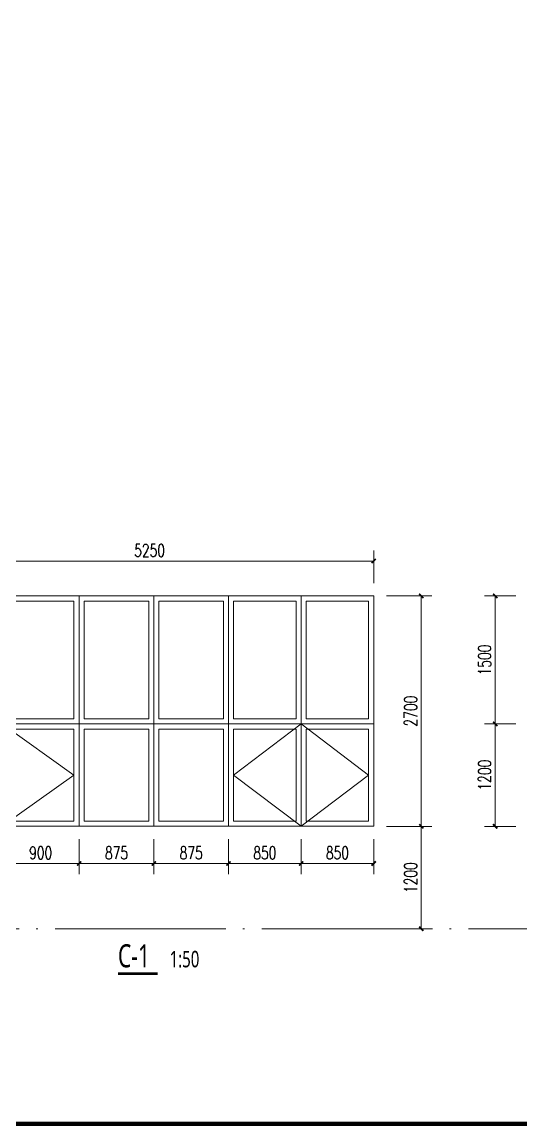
# Model space of a CAD drawing. Header units: inches. Extents: x -3733042 to -3450527, y 579159 to 997713.
# Drawn here: x -3508129 to -3496447, y 879863 to 905731 of the extents above; entities that cross this region are included whole.
import ezdxf

# ---------------------------------------------------------------- set-up
doc = ezdxf.new("R2010")
doc.units = ezdxf.units.IN
doc.header["$LTSCALE"] = 1000
doc.header["$MEASUREMENT"] = 0
doc.linetypes.add('DOTE', pattern=[2.42, 2, -0.2, 0.02, -0.2])
doc.layers.get('0').update_dxf_attribs({"lineweight": 18})
for name, color, linetype, lineweight in [('DIM_SYMB', 3, 'Continuous', 18), ('DOTE', 14, 'DOTE', 18), ('PUB_DIM', 3, 'Continuous', 18), ('PUB_TEXT', 7, 'Continuous', 18), ('PUB_TITLE', 153, 'Continuous', 18), ('SURFACE', 255, 'Continuous', 18), ('WINDOW', 4, 'Continuous', 18)]:
    doc.layers.add(name, color=color, linetype=linetype, lineweight=lineweight)
doc.styles.add('-黑体', font='', dxfattribs={"width": 0.7})
doc.styles.add('_TCH_DIM_T3', font='simplex.shx', dxfattribs={"width": 0.705882, "bigfont": 'gbcbig.shx'})
doc.styles.get('-黑体').set_extended_font_data('微软雅黑')
doc.dimstyles.new('_TCH_ARCH&&50', dxfattribs={"dimtxt": 148.75, "dimasz": 50, "dimexe": 125, "dimexo": 150, "dimgap": 50, "dimtad": 1, "dimdec": 0, "dimzin": 0, "dimdsep": 46, "dimtxsty": '_TCH_DIM_T3', "dimblk": 'ARCHTICK', "dimcen": 0.09, "dimdle": 100, "dimclrt": 7, "dimazin": 2, "dimtfac": 1, "dimtdec": 0, "dimtix": 1, "dimtmove": 2, "dimatfit": 3, "dimfxl": 1, "dimtolj": 1, "dimarcsym": 0})

# ---------------------------------------------------------------- blocks, each defined once
blk = doc.blocks.new('_ArchTick_2')
at = {"color": 0, "linetype": 'ByBlock'}
blk.add_lwpolyline([(-0.5, -0.5, 0.4, 0.4, 0), (0.5, 0.5, 0.4, 0.4, 0)], format="xyseb", dxfattribs=at)
blk = doc.blocks.new('*X107')
at = {"layer": 'PUB_DIM', "color": 0, "lineweight": -2}
for p, q in [((12598, 5319), (13130, 5319)), ((13005, 2619), (13005, 5319)), ((12598, 2619), (13130, 2619))]:
    blk.add_line(p, q, dxfattribs=at)
at = {"layer": 'PUB_DIM', "color": 0, "lineweight": -2, "xscale": 50, "yscale": 50, "zscale": 50}
for p, rotation in [((13005, 5319), 90), ((13005, 2619), 270)]:
    blk.add_blockref('_ArchTick_2', p, dxfattribs=dict(at, rotation=rotation))
at = {"layer": 'PUB_DIM', "color": 7, "insert": (12881, 3969), "char_height": 148.8, "width": 555, "attachment_point": 5, "rotation": 90, "style": '_TCH_DIM_T3'}
blk.add_mtext('2700', dxfattribs=at)
blk = doc.blocks.new('_ARCHTICK')
at = {"color": 0, "linetype": 'ByBlock', "const_width": 0.4}
blk.add_lwpolyline([(-0.5, -0.5), (0.5, 0.5)], dxfattribs=at)
blk = doc.blocks.new('*X108')
at = {"layer": 'PUB_DIM', "color": 0, "lineweight": -2}
for p, q in [((12598, 2619), (13130, 2619)), ((13005, 1419), (13005, 2619)), ((12598, 1419), (13130, 1419))]:
    blk.add_line(p, q, dxfattribs=at)
at = {"layer": 'PUB_DIM', "color": 0, "lineweight": -2, "xscale": 50, "yscale": 50, "zscale": 50}
for p, rotation in [((13005, 2619), 90), ((13005, 1419), 270)]:
    blk.add_blockref('_ArchTick_2', p, dxfattribs=dict(at, rotation=rotation))
at = {"layer": 'PUB_DIM', "color": 7, "insert": (12881, 2019), "char_height": 148.8, "width": 510, "attachment_point": 5, "rotation": 90, "style": '_TCH_DIM_T3'}
blk.add_mtext('1200', dxfattribs=at)
blk = doc.blocks.new('*X109')
at = {"layer": 'PUB_DIM', "color": 0, "lineweight": -2}
for p, q in [((7198, 5469), (7198, 5853)), ((12448, 5469), (12448, 5853)), ((7198, 5728), (12448, 5728))]:
    blk.add_line(p, q, dxfattribs=at)
at = {"layer": 'PUB_DIM', "color": 0, "lineweight": -2, "xscale": 50, "yscale": 50, "zscale": 50, "rotation": 180}
blk.add_blockref('_ArchTick_2', (7198, 5728), dxfattribs=at)
at = {"layer": 'PUB_DIM', "color": 0, "lineweight": -2, "xscale": 50, "yscale": 50, "zscale": 50}
blk.add_blockref('_ArchTick_2', (12448, 5728), dxfattribs=at)
at = {"layer": 'PUB_DIM', "color": 7, "insert": (9823, 5852), "char_height": 148.8, "width": 525, "attachment_point": 5, "style": '_TCH_DIM_T3'}
blk.add_mtext('5250', dxfattribs=at)
blk = doc.blocks.new('*X113')
at = {"layer": 'PUB_DIM', "color": 0, "lineweight": -2}
for p, q in [((8098, 2469), (8098, 2059)), ((8998, 2469), (8998, 2059)), ((8098, 2184), (8998, 2184))]:
    blk.add_line(p, q, dxfattribs=at)
at = {"layer": 'PUB_DIM', "color": 0, "lineweight": -2, "xscale": 50, "yscale": 50, "zscale": 50, "rotation": 180}
blk.add_blockref('_ArchTick_2', (8098, 2184), dxfattribs=at)
at = {"layer": 'PUB_DIM', "color": 0, "lineweight": -2, "xscale": 50, "yscale": 50, "zscale": 50}
blk.add_blockref('_ArchTick_2', (8998, 2184), dxfattribs=at)
at = {"layer": 'PUB_DIM', "color": 7, "insert": (8548, 2308), "char_height": 148.8, "width": 405, "attachment_point": 5, "style": '_TCH_DIM_T3'}
blk.add_mtext('900', dxfattribs=at)
blk = doc.blocks.new('*X114')
at = {"layer": 'PUB_DIM', "color": 0, "lineweight": -2}
for p, q in [((8998, 2469), (8998, 2059)), ((9873, 2469), (9873, 2059)), ((8998, 2184), (9873, 2184))]:
    blk.add_line(p, q, dxfattribs=at)
at = {"layer": 'PUB_DIM', "color": 0, "lineweight": -2, "xscale": 50, "yscale": 50, "zscale": 50, "rotation": 180}
blk.add_blockref('_ArchTick_2', (8998, 2184), dxfattribs=at)
at = {"layer": 'PUB_DIM', "color": 0, "lineweight": -2, "xscale": 50, "yscale": 50, "zscale": 50}
blk.add_blockref('_ArchTick_2', (9873, 2184), dxfattribs=at)
at = {"layer": 'PUB_DIM', "color": 7, "insert": (9436, 2308), "char_height": 148.8, "width": 390, "attachment_point": 5, "style": '_TCH_DIM_T3'}
blk.add_mtext('875', dxfattribs=at)
blk = doc.blocks.new('*X115')
at = {"layer": 'PUB_DIM', "color": 0, "lineweight": -2}
for p, q in [((9873, 2469), (9873, 2059)), ((10748, 2469), (10748, 2059)), ((9873, 2184), (10748, 2184))]:
    blk.add_line(p, q, dxfattribs=at)
at = {"layer": 'PUB_DIM', "color": 0, "lineweight": -2, "xscale": 50, "yscale": 50, "zscale": 50, "rotation": 180}
blk.add_blockref('_ArchTick_2', (9873, 2184), dxfattribs=at)
at = {"layer": 'PUB_DIM', "color": 0, "lineweight": -2, "xscale": 50, "yscale": 50, "zscale": 50}
blk.add_blockref('_ArchTick_2', (10748, 2184), dxfattribs=at)
at = {"layer": 'PUB_DIM', "color": 7, "insert": (10311, 2308), "char_height": 148.8, "width": 390, "attachment_point": 5, "style": '_TCH_DIM_T3'}
blk.add_mtext('875', dxfattribs=at)
blk = doc.blocks.new('*X116')
at = {"layer": 'PUB_DIM', "color": 0, "lineweight": -2}
for p, q in [((10748, 2469), (10748, 2059)), ((11598, 2469), (11598, 2059)), ((10748, 2184), (11598, 2184))]:
    blk.add_line(p, q, dxfattribs=at)
at = {"layer": 'PUB_DIM', "color": 0, "lineweight": -2, "xscale": 50, "yscale": 50, "zscale": 50, "rotation": 180}
blk.add_blockref('_ArchTick_2', (10748, 2184), dxfattribs=at)
at = {"layer": 'PUB_DIM', "color": 0, "lineweight": -2, "xscale": 50, "yscale": 50, "zscale": 50}
blk.add_blockref('_ArchTick_2', (11598, 2184), dxfattribs=at)
at = {"layer": 'PUB_DIM', "color": 7, "insert": (11173, 2308), "char_height": 148.8, "width": 390, "attachment_point": 5, "style": '_TCH_DIM_T3'}
blk.add_mtext('850', dxfattribs=at)
blk = doc.blocks.new('*X117')
at = {"layer": 'PUB_DIM', "color": 0, "lineweight": -2}
for p, q in [((11598, 2469), (11598, 2059)), ((12448, 2469), (12448, 2059)), ((11598, 2184), (12448, 2184))]:
    blk.add_line(p, q, dxfattribs=at)
at = {"layer": 'PUB_DIM', "color": 0, "lineweight": -2, "xscale": 50, "yscale": 50, "zscale": 50, "rotation": 180}
blk.add_blockref('_ArchTick_2', (11598, 2184), dxfattribs=at)
at = {"layer": 'PUB_DIM', "color": 0, "lineweight": -2, "xscale": 50, "yscale": 50, "zscale": 50}
blk.add_blockref('_ArchTick_2', (12448, 2184), dxfattribs=at)
at = {"layer": 'PUB_DIM', "color": 7, "insert": (12023, 2308), "char_height": 148.8, "width": 390, "attachment_point": 5, "style": '_TCH_DIM_T3'}
blk.add_mtext('850', dxfattribs=at)
blk = doc.blocks.new('*X121')
at = {"layer": 'PUB_DIM', "color": 0, "lineweight": -2}
for p, q in [((14114, 3819), (13746, 3819)), ((13871, 2619), (13871, 3819)), ((14114, 2619), (13746, 2619))]:
    blk.add_line(p, q, dxfattribs=at)
at = {"layer": 'PUB_DIM', "color": 0, "lineweight": -2, "xscale": 50, "yscale": 50, "zscale": 50}
for p, rotation in [((13871, 3819), 90), ((13871, 2619), 270)]:
    blk.add_blockref('_ArchTick_2', p, dxfattribs=dict(at, rotation=rotation))
at = {"layer": 'PUB_DIM', "color": 7, "insert": (13747, 3219), "char_height": 148.8, "width": 510, "attachment_point": 5, "rotation": 90, "style": '_TCH_DIM_T3'}
blk.add_mtext('1200', dxfattribs=at)
blk = doc.blocks.new('*X122')
at = {"layer": 'PUB_DIM', "color": 0, "lineweight": -2}
for p, q in [((14114, 5319), (13746, 5319)), ((13871, 3819), (13871, 5319)), ((14114, 3819), (13746, 3819))]:
    blk.add_line(p, q, dxfattribs=at)
at = {"layer": 'PUB_DIM', "color": 0, "lineweight": -2, "xscale": 50, "yscale": 50, "zscale": 50}
for p, rotation in [((13871, 5319), 90), ((13871, 3819), 270)]:
    blk.add_blockref('_ArchTick_2', p, dxfattribs=dict(at, rotation=rotation))
at = {"layer": 'PUB_DIM', "color": 7, "insert": (13747, 4569), "char_height": 148.8, "width": 495, "attachment_point": 5, "rotation": 90, "style": '_TCH_DIM_T3'}
blk.add_mtext('1500', dxfattribs=at)
blk = doc.blocks.new('A$C6CFB6D43')
at = {"layer": 'DIM_SYMB'}
blk.add_lwpolyline([(9452.9, 892.9, 35, 35, 0), (9917.4, 892.9, 35, 35, 0)], format="xyseb", dxfattribs=at)
at = {"layer": 'DOTE'}
blk.add_line((6296.6, 1419.4), (19753, 1419.4), dxfattribs=at)
at = {"layer": 'SURFACE'}
blk.add_lwpolyline([(12448.1, 2619.4), (7198.1, 2619.4), (7198.1, 5319.4), (12448.1, 5319.4)], close=True, dxfattribs=at)
at = {"layer": 'WINDOW'}
for p, q in [((8998.1, 2619.4), (8998.1, 5319.4)), ((9873.1, 2619.4), (9873.1, 5319.4)), ((10748.1, 2619.4), (10748.1, 5319.4)), ((11598.1, 2619.4), (11598.1, 5319.4)), ((12448.1, 3819.4), (7198.1, 3819.4))]:
    blk.add_line(p, q, dxfattribs=at)
for points in [[(8158.1, 3879.4), (8158.1, 5259.4), (8938.1, 5259.4), (8938.1, 3879.4)], [(9058.1, 3879.4), (9058.1, 5259.4), (9813.1, 5259.4), (9813.1, 3879.4)], [(9933.1, 3879.4), (9933.1, 5259.4), (10688.1, 5259.4), (10688.1, 3879.4)], [(10808.1, 3879.4), (10808.1, 5259.4), (11538.1, 5259.4), (11538.1, 3879.4)], [(11658.1, 3879.4), (11658.1, 5259.4), (12388.1, 5259.4), (12388.1, 3879.4)], [(8098.1, 3819.4), (7258.1, 3219.4), (8098.1, 2619.4), (8938.1, 3219.4)], [(8158.1, 2679.4), (8158.1, 3759.4), (8938.1, 3759.4), (8938.1, 2679.4)], [(9058.1, 2679.4), (9058.1, 3759.4), (9813.1, 3759.4), (9813.1, 2679.4)], [(9933.1, 2679.4), (9933.1, 3759.4), (10688.1, 3759.4), (10688.1, 2679.4)], [(11598.1, 3819.4), (10808.1, 3219.4), (11598.1, 2619.4), (12388.1, 3219.4)], [(10808.1, 2679.4), (10808.1, 3759.4), (11538.1, 3759.4), (11538.1, 2679.4)], [(11658.1, 2679.4), (11658.1, 3759.4), (12388.1, 3759.4), (12388.1, 2679.4)]]:
    blk.add_lwpolyline(points, close=True, dxfattribs=at)
at = {"layer": 'PUB_TEXT', "style": '-黑体', "width": 0.7}
for s, height, p in [('C-1', 270, (9452.9, 967.4)), ('1:50', 192.85, (10057.4, 967.4))]:
    blk.add_text(s, height=height, dxfattribs=at).set_placement(p)
at = {"layer": 'PUB_DIM'}
for base, p1, p2, picture, middle in [((12448.1, 5728), (7198.1, 5319.4), (12448.1, 5319.4), '*X109', (9823.1, 5852.4)), ((8998.1, 2183.6), (8098.1, 2619.4), (8998.1, 2619.4), '*X113', (8548.1, 2307.9)), ((9873.1, 2183.6), (8998.1, 2619.4), (9873.1, 2619.4), '*X114', (9435.6, 2307.9)), ((10748.1, 2183.6), (9873.1, 2619.4), (10748.1, 2619.4), '*X115', (10310.6, 2307.9)), ((11598.1, 2183.6), (10748.1, 2619.4), (11598.1, 2619.4), '*X116', (11173.1, 2307.9)), ((12448.1, 2183.6), (11598.1, 2619.4), (12448.1, 2619.4), '*X117', (12023.1, 2307.9))]:
    dim = blk.add_linear_dim(base=base, p1=p1, p2=p2, dimstyle='_TCH_ARCH&&50', override={"dimsah": 1, "dimtzin": 0}, dxfattribs=at)
    dim.commit()
    dim.dimension.update_dxf_attribs({"geometry": picture, "text_midpoint": middle})
for base, p1, p2, picture, middle in [((13005.4, 5319.4), (12448.1, 2619.4), (12448.1, 5319.4), '*X107', (12881.1, 3969.4)), ((13871.4, 5319.4), (14264.3, 3819.4), (14264.3, 5319.4), '*X122', (13747, 4569.4)), ((13871.4, 3819.4), (14264.3, 2619.4), (14264.3, 3819.4), '*X121', (13747, 3219.4)), ((13005.4, 2619.4), (12448.1, 1419.4), (12448.1, 2619.4), '*X108', (12881.1, 2019.4))]:
    dim = blk.add_linear_dim(base=base, p1=p1, p2=p2, angle=90, dimstyle='_TCH_ARCH&&50', override={"dimsah": 1, "dimtzin": 0}, dxfattribs=at)
    dim.commit()
    dim.dimension.update_dxf_attribs({"geometry": picture, "text_midpoint": middle})

msp = doc.modelspace()

# ---------------------------------------------------------------- linework, layer by layer
at = {"layer": 'PUB_TITLE'}
msp.add_lwpolyline([(-3559476.8, 879912.6, 100, 100, 0), (-3478876.8, 879912.6, 100, 100, 0), (-3478876.8, 937312.6, 100, 100, 0), (-3559476.8, 937312.6, 100, 100, 0)], format="xyseb", close=True, dxfattribs=at)

# ---------------------------------------------------------------- block references
at = {"layer": 'SURFACE', "xscale": 2, "yscale": 2, "zscale": 2}
msp.add_blockref('A$C6CFB6D43', (-3524790.2, 881644.9), dxfattribs=at)

doc.saveas('drawing.dxf')
